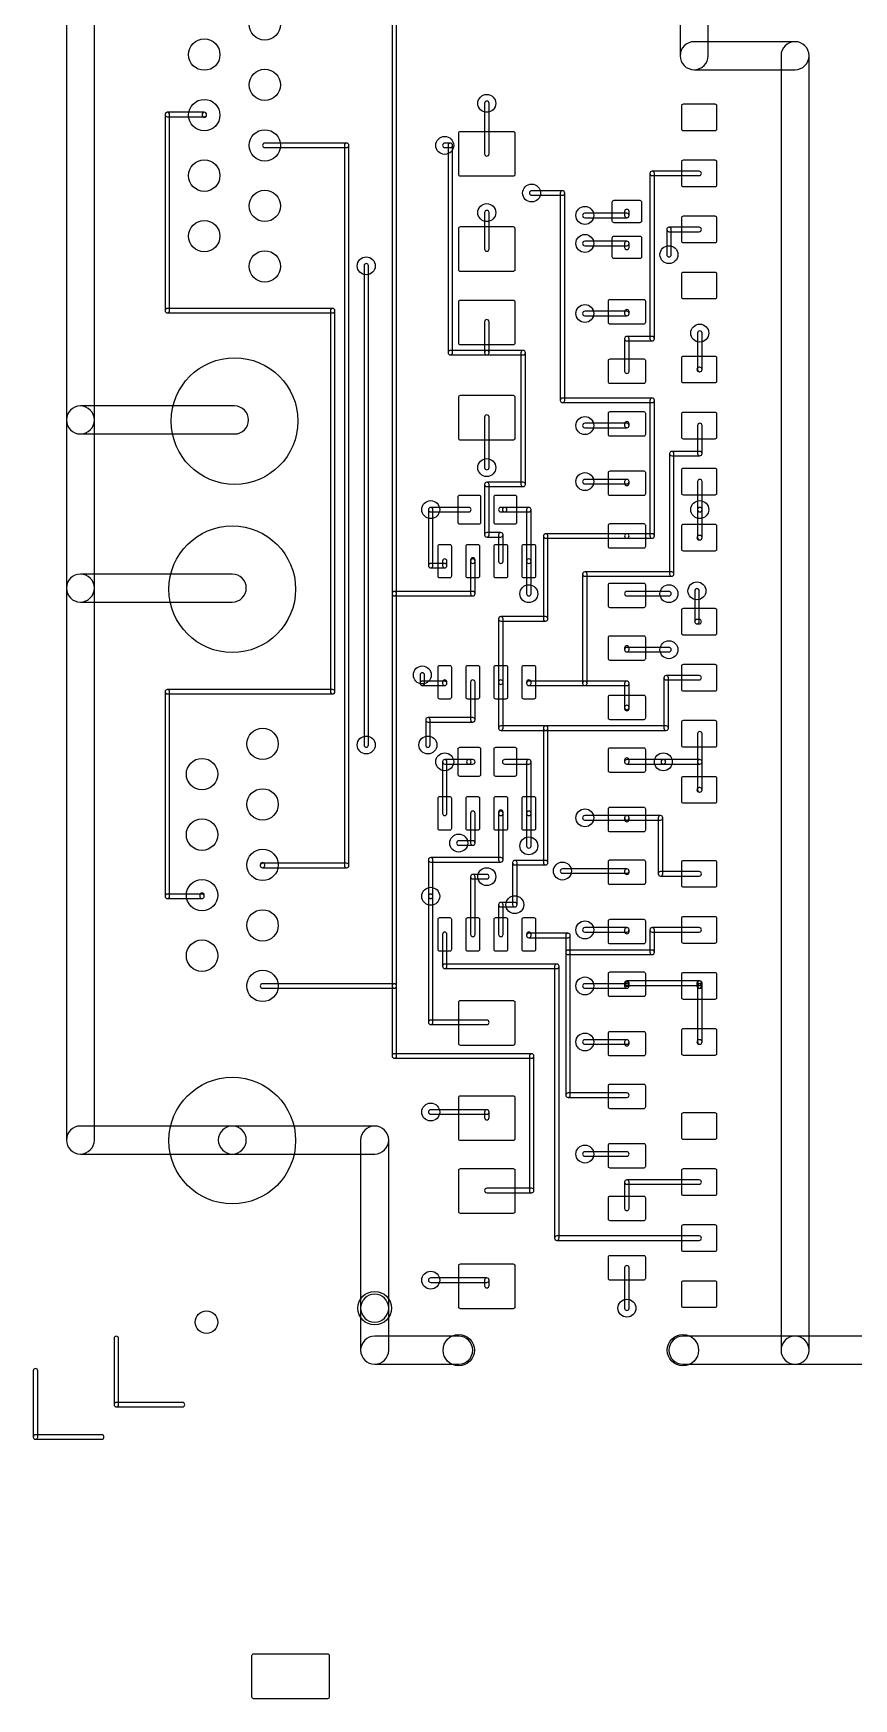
# Model space of a CAD drawing. Extents: x -76 to 77, y -191 to -76.
# Drawn here: x -76.4 to -39.3, y -189.8 to -114.3 of the extents above; entities that cross this region are included whole.
import ezdxf

# ---------------------------------------------------------------- set-up
doc = ezdxf.new("R2010")
doc.units = 0

msp = doc.modelspace()

# ---------------------------------------------------------------- linework, layer by layer
for points in [[(-47.12998, -85.229955), (-47.12998, -115.328955, 1), (-45.85993, -115.328955), (-45.85993, -85.229955, 1)], [(-73.67293, -131.838955), (-73.67293, -106.819955, 1), (-74.94298, -106.819955), (-74.94298, -131.838955, 1)], [(-59.98233, -139.712955), (-59.98233, -113.931955, 1), (-60.18558, -113.931955), (-60.18558, -139.712955, 1)], [(-46.494955, -115.96398), (-41.922955, -115.96398, 1), (-41.922955, -114.69393), (-46.494955, -114.69393, 1)], [(-42.55798, -115.328955), (-42.55798, -174.002955, 1), (-41.28793, -174.002955), (-41.28793, -115.328955, 1)], [(-55.99458, -117.487955), (-55.99458, -119.773955, 1), (-55.79133, -119.773955), (-55.79133, -117.487955, 1)], [(-47.05375, -117.58956, -0.414214), (-46.97755, -117.51336), (-45.555155, -117.51336, -0.414214), (-45.478955, -117.58956), (-45.478955, -118.656355, -0.414214), (-45.555155, -118.732555), (-46.97755, -118.732555, -0.414214), (-47.05375, -118.656355)], [(-68.694555, -117.89433), (-70.370955, -117.89433, 1), (-70.370955, -118.09758), (-68.694555, -118.09758, 1)], [(-70.47258, -117.995955), (-70.47258, -126.885955, 1), (-70.26933, -126.885955), (-70.26933, -117.995955, 1)], [(-68.59293, -118.021355), (-68.59293, -117.995955, 1), (-68.79618, -117.995955), (-68.79618, -118.021355, 1)], [(-57.16295, -118.83416, -0.414214), (-57.08675, -118.75796), (-54.699155, -118.75796, -0.414214), (-54.622955, -118.83416), (-54.622955, -120.713755, -0.414214), (-54.699155, -120.789955), (-57.08675, -120.789955, -0.414214), (-57.16295, -120.713755)], [(-62.242955, -119.29133), (-65.951355, -119.29133, 1), (-65.951355, -119.49458), (-62.242955, -119.49458, 1)], [(-62.14133, -152.031955), (-62.14133, -119.392955, 1), (-62.34458, -119.392955), (-62.34458, -152.031955, 1)], [(-57.543955, -119.29133), (-57.797955, -119.29133, 1), (-57.797955, -119.49458), (-57.543955, -119.49458, 1)], [(-57.44233, -128.790955), (-57.44233, -119.392955, 1), (-57.64558, -119.392955), (-57.64558, -128.790955, 1)], [(-46.266355, -120.56133), (-48.399955, -120.56133, 1), (-48.399955, -120.76458), (-46.266355, -120.76458, 1)], [(-48.50158, -120.662955), (-48.50158, -128.155955, 1), (-48.29833, -128.155955), (-48.29833, -120.662955, 1)], [(-47.05375, -120.12956, -0.414214), (-46.97755, -120.05336), (-45.555155, -120.05336, -0.414214), (-45.478955, -120.12956), (-45.478955, -121.196355, -0.414214), (-45.555155, -121.272555), (-46.97755, -121.272555, -0.414214), (-47.05375, -121.196355)], [(-52.463955, -121.45033), (-53.860955, -121.45033, 1), (-53.860955, -121.65358), (-52.463955, -121.65358, 1)], [(-52.36233, -130.949955), (-52.36233, -121.551955, 1), (-52.56558, -121.551955), (-52.56558, -130.949955, 1)], [(-50.20335, -121.95836, -0.414214), (-50.12715, -121.88216), (-48.958755, -121.88216, -0.414214), (-48.882555, -121.95836), (-48.882555, -122.821955, -0.414214), (-48.958755, -122.898155), (-50.12715, -122.898155, -0.414214), (-50.20335, -122.821955)], [(-55.99458, -122.440955), (-55.99458, -124.091955, 1), (-55.79133, -124.091955), (-55.79133, -122.440955, 1)], [(-51.447955, -122.66958), (-49.542955, -122.66958, 1), (-49.542955, -122.46633), (-51.447955, -122.46633, 1)], [(-49.44133, -122.567955), (-49.44133, -122.390155, 1), (-49.64458, -122.390155), (-49.64458, -122.567955, 1)], [(-47.05375, -122.66956, -0.414214), (-46.97755, -122.59336), (-45.555155, -122.59336, -0.414214), (-45.478955, -122.66956), (-45.478955, -123.736355, -0.414214), (-45.555155, -123.812555), (-46.97755, -123.812555, -0.414214), (-47.05375, -123.736355)], [(-57.16295, -123.15216, -0.414214), (-57.08675, -123.07596), (-54.699155, -123.07596, -0.414214), (-54.622955, -123.15216), (-54.622955, -125.031755, -0.414214), (-54.699155, -125.107955), (-57.08675, -125.107955, -0.414214), (-57.16295, -125.031755)], [(-51.447955, -123.93958), (-49.542955, -123.93958, 1), (-49.542955, -123.73633), (-51.447955, -123.73633, 1)], [(-50.20335, -123.58396, -0.414214), (-50.12715, -123.50776), (-48.958755, -123.50776, -0.414214), (-48.882555, -123.58396), (-48.882555, -124.447555, -0.414214), (-48.958755, -124.523755), (-50.12715, -124.523755, -0.414214), (-50.20335, -124.447555)], [(-49.64458, -123.837955), (-49.64458, -124.015755, 1), (-49.44133, -124.015755), (-49.44133, -123.837955, 1)], [(-47.53633, -124.345955), (-47.53633, -123.202955, 1), (-47.73958, -123.202955), (-47.73958, -124.345955, 1)], [(-47.637955, -123.30458), (-46.266355, -123.30458, 1), (-46.266355, -123.10133), (-47.637955, -123.10133, 1)], [(-61.45558, -124.853955), (-61.45558, -146.570955, 1), (-61.25233, -146.570955), (-61.25233, -124.853955, 1)], [(-47.05375, -125.20956, -0.414214), (-46.97755, -125.13336), (-45.555155, -125.13336, -0.414214), (-45.478955, -125.20956), (-45.478955, -126.276355, -0.414214), (-45.555155, -126.352555), (-46.97755, -126.352555, -0.414214), (-47.05375, -126.276355)], [(-70.370955, -126.98758), (-62.877955, -126.98758, 1), (-62.877955, -126.78433), (-70.370955, -126.78433, 1)], [(-62.97958, -126.885955), (-62.97958, -144.157955, 1), (-62.77633, -144.157955), (-62.77633, -126.885955, 1)], [(-57.16295, -126.47956, -0.414214), (-57.08675, -126.40336), (-54.699155, -126.40336, -0.414214), (-54.622955, -126.47956), (-54.622955, -128.359155, -0.414214), (-54.699155, -128.435355), (-57.08675, -128.435355, -0.414214), (-57.16295, -128.359155)], [(-50.38115, -126.45416, -0.414214), (-50.30495, -126.37796), (-48.780955, -126.37796, -0.414214), (-48.704755, -126.45416), (-48.704755, -127.419355, -0.414214), (-48.780955, -127.495555), (-50.30495, -127.495555, -0.414214), (-50.38115, -127.419355)], [(-55.79133, -128.790955), (-55.79133, -127.393955, 1), (-55.99458, -127.393955), (-55.99458, -128.790955, 1)], [(-49.542955, -126.91133), (-51.447955, -126.91133, 1), (-51.447955, -127.11458), (-49.542955, -127.11458, 1)], [(-49.64458, -126.936755), (-49.64458, -127.012955, 1), (-49.44133, -127.012955), (-49.44133, -126.936755, 1)], [(-48.399955, -128.05433), (-49.542955, -128.05433, 1), (-49.542955, -128.25758), (-48.399955, -128.25758, 1)], [(-49.64458, -128.155955), (-49.64458, -129.629155, 1), (-49.44133, -129.629155), (-49.44133, -128.155955, 1)], [(-46.34258, -127.901955), (-46.34258, -129.552955, 1), (-46.13933, -129.552955), (-46.13933, -127.901955, 1)], [(-55.892955, -128.68933), (-57.543955, -128.68933, 1), (-57.543955, -128.89258), (-55.892955, -128.89258, 1)], [(-54.241955, -128.68933), (-55.892955, -128.68933, 1), (-55.892955, -128.89258), (-54.241955, -128.89258, 1)], [(-54.14033, -134.759955), (-54.14033, -128.790955, 1), (-54.34358, -128.790955), (-54.34358, -134.759955, 1)], [(-50.38115, -129.14656, -0.414214), (-50.30495, -129.07036), (-48.780955, -129.07036, -0.414214), (-48.704755, -129.14656), (-48.704755, -130.111755, -0.414214), (-48.780955, -130.187955), (-50.30495, -130.187955, -0.414214), (-50.38115, -130.111755)], [(-47.05375, -129.01956, -0.414214), (-46.97755, -128.94336), (-45.555155, -128.94336, -0.414214), (-45.478955, -129.01956), (-45.478955, -130.086355, -0.414214), (-45.555155, -130.162555), (-46.97755, -130.162555, -0.414214), (-47.05375, -130.086355)], [(-46.240955, -129.45133), (-46.266355, -129.45133, 1), (-46.266355, -129.65458), (-46.240955, -129.65458, 1)], [(-73.67293, -139.458955), (-73.67293, -131.838955, 1), (-74.94298, -131.838955), (-74.94298, -139.458955, 1)], [(-74.307955, -132.47398), (-67.322955, -132.47398, 1), (-67.322955, -131.20393), (-74.307955, -131.20393, 1)], [(-57.16295, -130.79756, -0.414214), (-57.08675, -130.72136), (-54.699155, -130.72136, -0.414214), (-54.622955, -130.79756), (-54.622955, -132.677155, -0.414214), (-54.699155, -132.753355), (-57.08675, -132.753355, -0.414214), (-57.16295, -132.677155)], [(-48.399955, -130.84833), (-52.463955, -130.84833, 1), (-52.463955, -131.05158), (-48.399955, -131.05158, 1)], [(-48.29833, -137.096755), (-48.29833, -130.949955, 1), (-48.50158, -130.949955), (-48.50158, -137.096755, 1)], [(-55.79133, -133.997955), (-55.79133, -131.711955, 1), (-55.99458, -131.711955), (-55.99458, -133.997955, 1)], [(-51.447955, -132.19458), (-49.542955, -132.19458, 1), (-49.542955, -131.99133), (-51.447955, -131.99133, 1)], [(-50.38115, -131.53416, -0.414214), (-50.30495, -131.45796), (-48.780955, -131.45796, -0.414214), (-48.704755, -131.53416), (-48.704755, -132.499355, -0.414214), (-48.780955, -132.575555), (-50.30495, -132.575555, -0.414214), (-50.38115, -132.499355)], [(-49.44133, -132.092955), (-49.44133, -132.016755, 1), (-49.64458, -132.016755), (-49.64458, -132.092955, 1)], [(-47.05375, -131.55956, -0.414214), (-46.97755, -131.48336), (-45.555155, -131.48336, -0.414214), (-45.478955, -131.55956), (-45.478955, -132.626355, -0.414214), (-45.555155, -132.702555), (-46.97755, -132.702555, -0.414214), (-47.05375, -132.626355)], [(-46.34258, -132.092955), (-46.34258, -133.362955, 1), (-46.13933, -133.362955), (-46.13933, -132.092955, 1)], [(-46.240955, -133.26133), (-47.510955, -133.26133, 1), (-47.510955, -133.46458), (-46.240955, -133.46458, 1)], [(-47.61258, -133.362955), (-47.61258, -138.823955, 1), (-47.40933, -138.823955), (-47.40933, -133.362955, 1)], [(-50.38115, -134.22656, -0.414214), (-50.30495, -134.15036), (-48.780955, -134.15036, -0.414214), (-48.704755, -134.22656), (-48.704755, -135.191755, -0.414214), (-48.780955, -135.267955), (-50.30495, -135.267955, -0.414214), (-50.38115, -135.191755)], [(-47.05375, -134.09956, -0.414214), (-46.97755, -134.02336), (-45.555155, -134.02336, -0.414214), (-45.478955, -134.09956), (-45.478955, -135.166355, -0.414214), (-45.555155, -135.242555), (-46.97755, -135.242555, -0.414214), (-47.05375, -135.166355)], [(-55.79133, -137.045955), (-55.79133, -134.759955, 1), (-55.99458, -134.759955), (-55.99458, -137.045955, 1)], [(-55.892955, -134.86158), (-54.241955, -134.86158, 1), (-54.241955, -134.65833), (-55.892955, -134.65833, 1)], [(-51.447955, -134.73458), (-49.542955, -134.73458, 1), (-49.542955, -134.53133), (-51.447955, -134.53133, 1)], [(-49.64458, -134.632955), (-49.64458, -134.709155, 1), (-49.44133, -134.709155), (-49.44133, -134.632955, 1)], [(-46.34258, -134.632955), (-46.34258, -135.902955, 1), (-46.13933, -135.902955), (-46.13933, -134.632955, 1)], [(-58.33133, -138.442955), (-58.33133, -135.902955, 1), (-58.53458, -135.902955), (-58.53458, -138.442955, 1)], [(-58.432955, -136.00458), (-56.705755, -136.00458, 1), (-56.705755, -135.80133), (-58.432955, -135.80133, 1)], [(-57.18835, -135.31876, -0.414214), (-57.11215, -135.24256), (-56.248555, -135.24256, -0.414214), (-56.172355, -135.31876), (-56.172355, -136.487155, -0.414214), (-56.248555, -136.563355), (-57.11215, -136.563355, -0.414214), (-57.18835, -136.487155)], [(-55.56275, -135.31876, -0.414214), (-55.48655, -135.24256), (-54.622955, -135.24256, -0.414214), (-54.546755, -135.31876), (-54.546755, -136.487155, -0.414214), (-54.622955, -136.563355), (-55.48655, -136.563355, -0.414214), (-55.56275, -136.487155)], [(-55.080155, -135.80133), (-55.257955, -135.80133, 1), (-55.257955, -136.00458), (-55.080155, -136.00458, 1)], [(-53.987955, -135.80133), (-55.080155, -135.80133, 1), (-55.080155, -136.00458), (-53.987955, -136.00458, 1)], [(-53.88633, -138.239755), (-53.88633, -135.902955, 1), (-54.08958, -135.902955), (-54.08958, -138.239755, 1)], [(-46.34258, -135.902955), (-46.34258, -137.172955, 1), (-46.13933, -137.172955), (-46.13933, -135.902955, 1)], [(-50.38115, -136.61416, -0.414214), (-50.30495, -136.53796), (-48.780955, -136.53796, -0.414214), (-48.704755, -136.61416), (-48.704755, -137.579355, -0.414214), (-48.780955, -137.655555), (-50.30495, -137.655555, -0.414214), (-50.38115, -137.579355)], [(-47.05375, -136.63956, -0.414214), (-46.97755, -136.56336), (-45.555155, -136.56336, -0.414214), (-45.478955, -136.63956), (-45.478955, -137.706355, -0.414214), (-45.555155, -137.782555), (-46.97755, -137.782555, -0.414214), (-47.05375, -137.706355)], [(-55.257955, -136.94433), (-55.892955, -136.94433, 1), (-55.892955, -137.14758), (-55.257955, -137.14758, 1)], [(-55.15633, -138.239755), (-55.15633, -137.045955, 1), (-55.35958, -137.045955), (-55.35958, -138.239755, 1)], [(-53.12433, -140.855955), (-53.12433, -137.096755, 1), (-53.32758, -137.096755), (-53.32758, -140.855955, 1)], [(-53.225955, -137.19838), (-49.542955, -137.19838, 1), (-49.542955, -136.99513), (-53.225955, -136.99513, 1)], [(-49.542955, -137.19838), (-48.399955, -137.19838, 1), (-48.399955, -136.99513), (-49.542955, -136.99513, 1)], [(-46.240955, -137.07133), (-46.266355, -137.07133, 1), (-46.266355, -137.27458), (-46.240955, -137.27458, 1)], [(-58.10275, -137.55396, -0.414214), (-58.02655, -137.47776), (-57.569355, -137.47776, -0.414214), (-57.493155, -137.55396), (-57.493155, -138.925555, -0.414214), (-57.569355, -139.001755), (-58.02655, -139.001755, -0.414214), (-58.10275, -138.925555)], [(-57.89958, -138.239755), (-57.89958, -138.442955, 1), (-57.69633, -138.442955), (-57.69633, -138.239755, 1)], [(-56.83275, -137.55396, -0.414214), (-56.75655, -137.47776), (-56.299355, -137.47776, -0.414214), (-56.223155, -137.55396), (-56.223155, -138.925555, -0.414214), (-56.299355, -139.001755), (-56.75655, -139.001755, -0.414214), (-56.83275, -138.925555)], [(-56.62958, -138.188955), (-56.62958, -138.239755, 1), (-56.42633, -138.239755), (-56.42633, -138.188955, 1)], [(-56.62958, -138.239755), (-56.62958, -139.712955, 1), (-56.42633, -139.712955), (-56.42633, -138.239755, 1)], [(-55.56275, -137.55396, -0.414214), (-55.48655, -137.47776), (-55.029355, -137.47776, -0.414214), (-54.953155, -137.55396), (-54.953155, -138.925555, -0.414214), (-55.029355, -139.001755), (-55.48655, -139.001755, -0.414214), (-55.56275, -138.925555)], [(-54.29275, -137.55396, -0.414214), (-54.21655, -137.47776), (-53.759355, -137.47776, -0.414214), (-53.683155, -137.55396), (-53.683155, -138.925555, -0.414214), (-53.759355, -139.001755), (-54.21655, -139.001755, -0.414214), (-54.29275, -138.925555)], [(-53.88633, -139.712955), (-53.88633, -138.239755, 1), (-54.08958, -138.239755), (-54.08958, -139.712955, 1)], [(-73.67293, -164.477955), (-73.67293, -139.458955, 1), (-74.94298, -139.458955), (-74.94298, -164.477955, 1)], [(-67.424555, -138.82393), (-74.307955, -138.82393, 1), (-74.307955, -140.09398), (-67.424555, -140.09398, 1)], [(-57.797955, -138.34133), (-58.432955, -138.34133, 1), (-58.432955, -138.54458), (-57.797955, -138.54458, 1)], [(-47.510955, -138.72233), (-51.447955, -138.72233, 1), (-51.447955, -138.92558), (-47.510955, -138.92558, 1)], [(-51.54958, -138.823955), (-51.54958, -143.776955, 1), (-51.34633, -143.776955), (-51.34633, -138.823955, 1)], [(-56.527955, -139.61133), (-60.083955, -139.61133, 1), (-60.083955, -139.81458), (-56.527955, -139.81458, 1)], [(-60.18558, -139.712955), (-60.18558, -157.492955, 1), (-59.98233, -157.492955), (-59.98233, -139.712955, 1)], [(-50.38115, -139.30656, -0.414214), (-50.30495, -139.23036), (-48.780955, -139.23036, -0.414214), (-48.704755, -139.30656), (-48.704755, -140.271755, -0.414214), (-48.780955, -140.347955), (-50.30495, -140.347955, -0.414214), (-50.38115, -140.271755)], [(-47.637955, -139.61133), (-49.542955, -139.61133, 1), (-49.542955, -139.81458), (-47.637955, -139.81458, 1)], [(-46.46958, -139.585955), (-46.46958, -140.982955, 1), (-46.26633, -140.982955), (-46.26633, -139.585955, 1)], [(-47.05375, -140.44956, -0.414214), (-46.97755, -140.37336), (-45.555155, -140.37336, -0.414214), (-45.478955, -140.44956), (-45.478955, -141.516355, -0.414214), (-45.555155, -141.592555), (-46.97755, -141.592555, -0.414214), (-47.05375, -141.516355)], [(-55.15633, -143.726155), (-55.15633, -140.855955, 1), (-55.35958, -140.855955), (-55.35958, -143.726155, 1)], [(-55.257955, -140.95758), (-53.225955, -140.95758, 1), (-53.225955, -140.75433), (-55.257955, -140.75433, 1)], [(-46.367955, -141.08458), (-46.266355, -141.08458, 1), (-46.266355, -140.88133), (-46.367955, -140.88133, 1)], [(-50.38115, -141.69416, -0.414214), (-50.30495, -141.61796), (-48.780955, -141.61796, -0.414214), (-48.704755, -141.69416), (-48.704755, -142.659355, -0.414214), (-48.780955, -142.735555), (-50.30495, -142.735555, -0.414214), (-50.38115, -142.659355)], [(-49.64458, -142.176755), (-49.64458, -142.252955, 1), (-49.44133, -142.252955), (-49.44133, -142.176755, 1)], [(-49.542955, -142.35458), (-47.637955, -142.35458, 1), (-47.637955, -142.15133), (-49.542955, -142.15133, 1)], [(-58.71233, -143.776955), (-58.71233, -143.395955, 1), (-58.91558, -143.395955), (-58.91558, -143.776955, 1)], [(-58.10275, -143.04036, -0.414214), (-58.02655, -142.96416), (-57.569355, -142.96416, -0.414214), (-57.493155, -143.04036), (-57.493155, -144.411955, -0.414214), (-57.569355, -144.488155), (-58.02655, -144.488155, -0.414214), (-58.10275, -144.411955)], [(-56.83275, -143.04036, -0.414214), (-56.75655, -142.96416), (-56.299355, -142.96416, -0.414214), (-56.223155, -143.04036), (-56.223155, -144.411955, -0.414214), (-56.299355, -144.488155), (-56.75655, -144.488155, -0.414214), (-56.83275, -144.411955)], [(-55.56275, -143.04036, -0.414214), (-55.48655, -142.96416), (-55.029355, -142.96416, -0.414214), (-54.953155, -143.04036), (-54.953155, -144.411955, -0.414214), (-55.029355, -144.488155), (-55.48655, -144.488155, -0.414214), (-55.56275, -144.411955)], [(-54.29275, -143.04036, -0.414214), (-54.21655, -142.96416), (-53.759355, -142.96416, -0.414214), (-53.683155, -143.04036), (-53.683155, -144.411955, -0.414214), (-53.759355, -144.488155), (-54.21655, -144.488155, -0.414214), (-54.29275, -144.411955)], [(-46.266355, -143.42133), (-47.764955, -143.42133, 1), (-47.764955, -143.62458), (-46.266355, -143.62458, 1)], [(-47.86658, -143.522955), (-47.86658, -145.808955, 1), (-47.66333, -145.808955), (-47.66333, -143.522955, 1)], [(-47.05375, -142.98956, -0.414214), (-46.97755, -142.91336), (-45.555155, -142.91336, -0.414214), (-45.478955, -142.98956), (-45.478955, -144.056355, -0.414214), (-45.555155, -144.132555), (-46.97755, -144.132555, -0.414214), (-47.05375, -144.056355)], [(-62.877955, -144.05633), (-70.370955, -144.05633, 1), (-70.370955, -144.25958), (-62.877955, -144.25958, 1)], [(-70.47258, -144.157955), (-70.47258, -153.428955, 1), (-70.26933, -153.428955), (-70.26933, -144.157955, 1)], [(-57.797955, -143.67533), (-58.813955, -143.67533, 1), (-58.813955, -143.87858), (-57.797955, -143.87858, 1)], [(-57.89958, -143.726155), (-57.89958, -143.776955, 1), (-57.69633, -143.776955), (-57.69633, -143.726155, 1)], [(-56.42633, -145.427955), (-56.42633, -143.726155, 1), (-56.62958, -143.726155), (-56.62958, -145.427955, 1)], [(-55.15633, -145.808955), (-55.15633, -143.726155, 1), (-55.35958, -143.726155), (-55.35958, -145.808955, 1)], [(-54.08958, -143.726155), (-54.08958, -143.776955, 1), (-53.88633, -143.776955), (-53.88633, -143.726155, 1)], [(-53.987955, -143.87858), (-51.447955, -143.87858, 1), (-51.447955, -143.67533), (-53.987955, -143.67533, 1)], [(-51.447955, -143.87858), (-49.542955, -143.87858, 1), (-49.542955, -143.67533), (-51.447955, -143.67533, 1)], [(-49.64458, -143.776955), (-49.64458, -144.869155, 1), (-49.44133, -144.869155), (-49.44133, -143.776955, 1)], [(-50.38115, -144.38656, -0.414214), (-50.30495, -144.31036), (-48.780955, -144.31036, -0.414214), (-48.704755, -144.38656), (-48.704755, -145.351755, -0.414214), (-48.780955, -145.427955), (-50.30495, -145.427955, -0.414214), (-50.38115, -145.351755)], [(-49.64458, -144.869155), (-49.64458, -144.919955, 1), (-49.44133, -144.919955), (-49.44133, -144.869155, 1)], [(-58.45833, -146.570955), (-58.45833, -145.427955, 1), (-58.66158, -145.427955), (-58.66158, -146.570955, 1)], [(-58.559955, -145.52958), (-56.527955, -145.52958, 1), (-56.527955, -145.32633), (-58.559955, -145.32633, 1)], [(-47.05375, -145.52956, -0.414214), (-46.97755, -145.45336), (-45.555155, -145.45336, -0.414214), (-45.478955, -145.52956), (-45.478955, -146.596355, -0.414214), (-45.555155, -146.672555), (-46.97755, -146.672555, -0.414214), (-47.05375, -146.596355)], [(-53.225955, -145.70733), (-55.257955, -145.70733, 1), (-55.257955, -145.91058), (-53.225955, -145.91058, 1)], [(-47.764955, -145.70733), (-53.225955, -145.70733, 1), (-53.225955, -145.91058), (-47.764955, -145.91058, 1)], [(-53.12433, -151.904955), (-53.12433, -145.808955, 1), (-53.32758, -145.808955), (-53.32758, -151.904955, 1)], [(-46.34258, -146.062955), (-46.34258, -147.332955, 1), (-46.13933, -147.332955), (-46.13933, -146.062955, 1)], [(-57.18835, -146.74876, -0.414214), (-57.11215, -146.67256), (-56.248555, -146.67256, -0.414214), (-56.172355, -146.74876), (-56.172355, -147.917155, -0.414214), (-56.248555, -147.993355), (-57.11215, -147.993355, -0.414214), (-57.18835, -147.917155)], [(-55.56275, -146.74876, -0.414214), (-55.48655, -146.67256), (-54.622955, -146.67256, -0.414214), (-54.546755, -146.74876), (-54.546755, -147.917155, -0.414214), (-54.622955, -147.993355), (-55.48655, -147.993355, -0.414214), (-55.56275, -147.917155)], [(-50.38115, -146.77416, -0.414214), (-50.30495, -146.69796), (-48.780955, -146.69796, -0.414214), (-48.704755, -146.77416), (-48.704755, -147.739355, -0.414214), (-48.780955, -147.815555), (-50.30495, -147.815555, -0.414214), (-50.38115, -147.739355)], [(-49.44133, -147.332955), (-49.44133, -147.256755, 1), (-49.64458, -147.256755), (-49.64458, -147.332955, 1)], [(-56.705755, -147.23133), (-57.797955, -147.23133, 1), (-57.797955, -147.43458), (-56.705755, -147.43458, 1)], [(-57.89958, -147.332955), (-57.89958, -149.669755, 1), (-57.69633, -149.669755), (-57.69633, -147.332955, 1)], [(-56.527955, -147.23133), (-56.705755, -147.23133, 1), (-56.705755, -147.43458), (-56.527955, -147.43458, 1)], [(-53.987955, -147.23133), (-55.080155, -147.23133, 1), (-55.080155, -147.43458), (-53.987955, -147.43458, 1)], [(-53.88633, -149.669755), (-53.88633, -147.332955, 1), (-54.08958, -147.332955), (-54.08958, -149.669755, 1)], [(-47.891955, -147.23133), (-49.542955, -147.23133, 1), (-49.542955, -147.43458), (-47.891955, -147.43458, 1)], [(-46.240955, -147.23133), (-47.891955, -147.23133, 1), (-47.891955, -147.43458), (-46.240955, -147.43458, 1)], [(-46.34258, -147.332955), (-46.34258, -148.602955, 1), (-46.13933, -148.602955), (-46.13933, -147.332955, 1)], [(-47.05375, -148.06956, -0.414214), (-46.97755, -147.99336), (-45.555155, -147.99336, -0.414214), (-45.478955, -148.06956), (-45.478955, -149.136355, -0.414214), (-45.555155, -149.212555), (-46.97755, -149.212555, -0.414214), (-47.05375, -149.136355)], [(-46.240955, -148.50133), (-46.266355, -148.50133, 1), (-46.266355, -148.70458), (-46.240955, -148.70458, 1)], [(-58.10275, -148.98396, -0.414214), (-58.02655, -148.90776), (-57.569355, -148.90776, -0.414214), (-57.493155, -148.98396), (-57.493155, -150.355555, -0.414214), (-57.569355, -150.431755), (-58.02655, -150.431755, -0.414214), (-58.10275, -150.355555)], [(-56.83275, -148.98396, -0.414214), (-56.75655, -148.90776), (-56.299355, -148.90776, -0.414214), (-56.223155, -148.98396), (-56.223155, -150.355555, -0.414214), (-56.299355, -150.431755), (-56.75655, -150.431755, -0.414214), (-56.83275, -150.355555)], [(-55.56275, -148.98396, -0.414214), (-55.48655, -148.90776), (-55.029355, -148.90776, -0.414214), (-54.953155, -148.98396), (-54.953155, -150.355555, -0.414214), (-55.029355, -150.431755), (-55.48655, -150.431755, -0.414214), (-55.56275, -150.355555)], [(-54.29275, -148.98396, -0.414214), (-54.21655, -148.90776), (-53.759355, -148.90776, -0.414214), (-53.683155, -148.98396), (-53.683155, -150.355555, -0.414214), (-53.759355, -150.431755), (-54.21655, -150.431755, -0.414214), (-54.29275, -150.355555)], [(-50.38115, -149.46656, -0.414214), (-50.30495, -149.39036), (-48.780955, -149.39036, -0.414214), (-48.704755, -149.46656), (-48.704755, -150.431755, -0.414214), (-48.780955, -150.507955), (-50.30495, -150.507955, -0.414214), (-50.38115, -150.431755)], [(-56.62958, -149.669755), (-56.62958, -151.015955, 1), (-56.42633, -151.015955), (-56.42633, -149.669755, 1)], [(-55.15633, -149.669755), (-55.15633, -149.618955, 1), (-55.35958, -149.618955), (-55.35958, -149.669755, 1)], [(-55.15633, -151.777955), (-55.15633, -149.669755, 1), (-55.35958, -149.669755), (-55.35958, -151.777955, 1)], [(-53.88633, -151.142955), (-53.88633, -149.669755, 1), (-54.08958, -149.669755), (-54.08958, -151.142955, 1)], [(-49.542955, -149.77133), (-51.447955, -149.77133, 1), (-51.447955, -149.97458), (-49.542955, -149.97458, 1)], [(-49.44133, -149.949155), (-49.44133, -149.872955, 1), (-49.64458, -149.872955), (-49.64458, -149.949155, 1)], [(-49.542955, -149.97458), (-48.018955, -149.97458, 1), (-48.018955, -149.77133), (-49.542955, -149.77133, 1)], [(-48.12058, -149.872955), (-48.12058, -152.412955, 1), (-47.91733, -152.412955), (-47.91733, -149.872955, 1)], [(-56.527955, -150.91433), (-57.162955, -150.91433, 1), (-57.162955, -151.11758), (-56.527955, -151.11758, 1)], [(-58.33133, -153.428955), (-58.33133, -151.777955, 1), (-58.53458, -151.777955), (-58.53458, -153.428955, 1)], [(-58.432955, -151.87958), (-55.257955, -151.87958, 1), (-55.257955, -151.67633), (-58.432955, -151.67633, 1)], [(-66.15458, -152.006555), (-66.15458, -152.031955, 1), (-65.95133, -152.031955), (-65.95133, -152.006555, 1)], [(-66.052955, -152.13358), (-62.242955, -152.13358, 1), (-62.242955, -151.93033), (-66.052955, -151.93033, 1)], [(-55.892955, -152.43833), (-56.527955, -152.43833, 1), (-56.527955, -152.64158), (-55.892955, -152.64158, 1)], [(-56.62958, -152.539955), (-56.62958, -155.156155, 1), (-56.42633, -155.156155), (-56.42633, -152.539955, 1)], [(-54.52133, -153.809955), (-54.52133, -151.904955, 1), (-54.72458, -151.904955), (-54.72458, -153.809955, 1)], [(-54.622955, -152.00658), (-53.225955, -152.00658, 1), (-53.225955, -151.80333), (-54.622955, -151.80333, 1)], [(-52.463955, -152.38758), (-49.542955, -152.38758, 1), (-49.542955, -152.18433), (-52.463955, -152.18433, 1)], [(-50.38115, -151.85416, -0.414214), (-50.30495, -151.77796), (-48.780955, -151.77796, -0.414214), (-48.704755, -151.85416), (-48.704755, -152.819355, -0.414214), (-48.780955, -152.895555), (-50.30495, -152.895555, -0.414214), (-50.38115, -152.819355)], [(-49.64458, -152.285955), (-49.64458, -152.336755, 1), (-49.44133, -152.336755), (-49.44133, -152.285955, 1)], [(-48.018955, -152.51458), (-46.266355, -152.51458, 1), (-46.266355, -152.31133), (-48.018955, -152.31133, 1)], [(-47.05375, -151.87956, -0.414214), (-46.97755, -151.80336), (-45.555155, -151.80336, -0.414214), (-45.478955, -151.87956), (-45.478955, -152.946355, -0.414214), (-45.555155, -153.022555), (-46.97755, -153.022555, -0.414214), (-47.05375, -152.946355)], [(-70.370955, -153.53058), (-68.796155, -153.53058, 1), (-68.796155, -153.32733), (-70.370955, -153.32733, 1)], [(-68.69453, -153.428955), (-68.69453, -153.378155, 1), (-68.89778, -153.378155), (-68.89778, -153.428955, 1)], [(-58.33133, -159.143955), (-58.33133, -153.428955, 1), (-58.53458, -153.428955), (-58.53458, -159.143955, 1)], [(-55.15633, -155.156155), (-55.15633, -153.809955, 1), (-55.35958, -153.809955), (-55.35958, -155.156155, 1)], [(-55.257955, -153.91158), (-54.622955, -153.91158, 1), (-54.622955, -153.70833), (-55.257955, -153.70833, 1)], [(-58.10275, -154.47036, -0.414214), (-58.02655, -154.39416), (-57.569355, -154.39416, -0.414214), (-57.493155, -154.47036), (-57.493155, -155.841955, -0.414214), (-57.569355, -155.918155), (-58.02655, -155.918155, -0.414214), (-58.10275, -155.841955)], [(-56.83275, -154.47036, -0.414214), (-56.75655, -154.39416), (-56.299355, -154.39416, -0.414214), (-56.223155, -154.47036), (-56.223155, -155.841955, -0.414214), (-56.299355, -155.918155), (-56.75655, -155.918155, -0.414214), (-56.83275, -155.841955)], [(-55.56275, -154.47036, -0.414214), (-55.48655, -154.39416), (-55.029355, -154.39416, -0.414214), (-54.953155, -154.47036), (-54.953155, -155.841955, -0.414214), (-55.029355, -155.918155), (-55.48655, -155.918155, -0.414214), (-55.56275, -155.841955)], [(-54.29275, -154.47036, -0.414214), (-54.21655, -154.39416), (-53.759355, -154.39416, -0.414214), (-53.683155, -154.47036), (-53.683155, -155.841955, -0.414214), (-53.759355, -155.918155), (-54.21655, -155.918155, -0.414214), (-54.29275, -155.841955)], [(-50.38115, -154.54656, -0.414214), (-50.30495, -154.47036), (-48.780955, -154.47036, -0.414214), (-48.704755, -154.54656), (-48.704755, -155.511755, -0.414214), (-48.780955, -155.587955), (-50.30495, -155.587955, -0.414214), (-50.38115, -155.511755)], [(-47.05375, -154.41956, -0.414214), (-46.97755, -154.34336), (-45.555155, -154.34336, -0.414214), (-45.478955, -154.41956), (-45.478955, -155.486355, -0.414214), (-45.555155, -155.562555), (-46.97755, -155.562555, -0.414214), (-47.05375, -155.486355)], [(-57.89958, -155.156155), (-57.89958, -156.603955, 1), (-57.69633, -156.603955), (-57.69633, -155.156155, 1)], [(-53.88633, -155.206955), (-53.88633, -155.156155, 1), (-54.08958, -155.156155), (-54.08958, -155.206955, 1)], [(-52.209955, -155.10533), (-53.987955, -155.10533, 1), (-53.987955, -155.30858), (-52.209955, -155.30858, 1)], [(-52.10833, -155.968955), (-52.10833, -155.206955, 1), (-52.31158, -155.206955), (-52.31158, -155.968955, 1)], [(-51.447955, -155.05458), (-49.542955, -155.05458, 1), (-49.542955, -154.85133), (-51.447955, -154.85133, 1)], [(-49.64458, -154.952955), (-49.64458, -155.029155, 1), (-49.44133, -155.029155), (-49.44133, -154.952955, 1)], [(-46.266355, -154.85133), (-48.399955, -154.85133, 1), (-48.399955, -155.05458), (-46.266355, -155.05458, 1)], [(-48.50158, -154.952955), (-48.50158, -155.968955, 1), (-48.29833, -155.968955), (-48.29833, -154.952955, 1)], [(-48.399955, -155.86733), (-52.209955, -155.86733, 1), (-52.209955, -156.07058), (-48.399955, -156.07058, 1)], [(-52.31158, -155.968955), (-52.31158, -162.445955, 1), (-52.10833, -162.445955), (-52.10833, -155.968955, 1)], [(-57.797955, -156.70558), (-52.717955, -156.70558, 1), (-52.717955, -156.50233), (-57.797955, -156.50233, 1)], [(-52.81958, -156.603955), (-52.81958, -168.922955, 1), (-52.61633, -168.922955), (-52.61633, -156.603955, 1)], [(-50.38115, -156.93416, -0.414214), (-50.30495, -156.85796), (-48.780955, -156.85796, -0.414214), (-48.704755, -156.93416), (-48.704755, -157.899355, -0.414214), (-48.780955, -157.975555), (-50.30495, -157.975555, -0.414214), (-50.38115, -157.899355)], [(-47.05375, -156.95956, -0.414214), (-46.97755, -156.88336), (-45.555155, -156.88336, -0.414214), (-45.478955, -156.95956), (-45.478955, -158.026355, -0.414214), (-45.555155, -158.102555), (-46.97755, -158.102555, -0.414214), (-47.05375, -158.026355)], [(-60.083955, -157.39133), (-66.052955, -157.39133, 1), (-66.052955, -157.59458), (-60.083955, -157.59458, 1)], [(-60.18558, -157.492955), (-60.18558, -160.667955, 1), (-59.98233, -160.667955), (-59.98233, -157.492955, 1)], [(-51.447955, -157.59458), (-49.542955, -157.59458, 1), (-49.542955, -157.39133), (-51.447955, -157.39133, 1)], [(-49.44133, -157.416755), (-49.44133, -157.365955, 1), (-49.64458, -157.365955), (-49.64458, -157.416755, 1)], [(-49.542955, -157.46758), (-46.266355, -157.46758, 1), (-46.266355, -157.26433), (-49.542955, -157.26433, 1)], [(-49.44133, -157.492955), (-49.44133, -157.416755, 1), (-49.64458, -157.416755), (-49.64458, -157.492955, 1)], [(-46.266355, -157.46758), (-46.240955, -157.46758, 1), (-46.240955, -157.26433), (-46.266355, -157.26433, 1)], [(-46.16473, -157.492955), (-46.16473, -157.365955, 1), (-46.36798, -157.365955), (-46.36798, -157.492955, 1)], [(-46.240955, -157.39133), (-46.266355, -157.39133, 1), (-46.266355, -157.59458), (-46.240955, -157.59458, 1)], [(-46.34258, -157.365955), (-46.34258, -157.492955, 1), (-46.13933, -157.492955), (-46.13933, -157.365955, 1)], [(-46.34258, -157.492955), (-46.34258, -160.032955, 1), (-46.13933, -160.032955), (-46.13933, -157.492955, 1)], [(-57.16295, -158.22956, -0.414214), (-57.08675, -158.15336), (-54.699155, -158.15336, -0.414214), (-54.622955, -158.22956), (-54.622955, -160.109155, -0.414214), (-54.699155, -160.185355), (-57.08675, -160.185355, -0.414214), (-57.16295, -160.109155)], [(-55.892955, -159.04233), (-58.432955, -159.04233, 1), (-58.432955, -159.24558), (-55.892955, -159.24558, 1)], [(-49.542955, -159.93133), (-51.447955, -159.93133, 1), (-51.447955, -160.13458), (-49.542955, -160.13458, 1)], [(-50.38115, -159.62656, -0.414214), (-50.30495, -159.55036), (-48.780955, -159.55036, -0.414214), (-48.704755, -159.62656), (-48.704755, -160.591755, -0.414214), (-48.780955, -160.667955), (-50.30495, -160.667955, -0.414214), (-50.38115, -160.591755)], [(-49.44133, -160.109155), (-49.44133, -160.032955, 1), (-49.64458, -160.032955), (-49.64458, -160.109155, 1)], [(-47.05375, -159.49956, -0.414214), (-46.97755, -159.42336), (-45.555155, -159.42336, -0.414214), (-45.478955, -159.49956), (-45.478955, -160.566355, -0.414214), (-45.555155, -160.642555), (-46.97755, -160.642555, -0.414214), (-47.05375, -160.566355)], [(-46.240955, -159.93133), (-46.266355, -159.93133, 1), (-46.266355, -160.13458), (-46.240955, -160.13458, 1)], [(-60.083955, -160.76958), (-53.860955, -160.76958, 1), (-53.860955, -160.56633), (-60.083955, -160.56633, 1)], [(-53.96258, -160.667955), (-53.96258, -166.763955, 1), (-53.75933, -166.763955), (-53.75933, -160.667955, 1)], [(-50.38115, -162.01416, -0.414214), (-50.30495, -161.93796), (-48.780955, -161.93796, -0.414214), (-48.704755, -162.01416), (-48.704755, -162.979355, -0.414214), (-48.780955, -163.055555), (-50.30495, -163.055555, -0.414214), (-50.38115, -162.979355)], [(-57.16295, -162.54756, -0.414214), (-57.08675, -162.47136), (-54.699155, -162.47136, -0.414214), (-54.622955, -162.54756), (-54.622955, -164.427155, -0.414214), (-54.699155, -164.503355), (-57.08675, -164.503355, -0.414214), (-57.16295, -164.427155)], [(-52.209955, -162.54758), (-49.542955, -162.54758, 1), (-49.542955, -162.34433), (-52.209955, -162.34433, 1)], [(-55.892955, -163.10633), (-58.432955, -163.10633, 1), (-58.432955, -163.30958), (-55.892955, -163.30958, 1)], [(-55.79133, -163.461955), (-55.79133, -163.207955, 1), (-55.99458, -163.207955), (-55.99458, -163.461955, 1)], [(-47.05375, -163.30956, -0.414214), (-46.97755, -163.23336), (-45.555155, -163.23336, -0.414214), (-45.478955, -163.30956), (-45.478955, -164.376355, -0.414214), (-45.555155, -164.452555), (-46.97755, -164.452555, -0.414214), (-47.05375, -164.376355)], [(-67.424555, -163.84293), (-74.307955, -163.84293, 1), (-74.307955, -165.11298), (-67.424555, -165.11298, 1)], [(-60.972955, -163.84293), (-67.424555, -163.84293, 1), (-67.424555, -165.11298), (-60.972955, -165.11298, 1)], [(-60.33793, -172.097955), (-60.33793, -164.477955, 1), (-61.60798, -164.477955), (-61.60798, -172.097955, 1)], [(-49.542955, -165.01133), (-51.447955, -165.01133, 1), (-51.447955, -165.21458), (-49.542955, -165.21458, 1)], [(-50.38115, -164.70656, -0.414214), (-50.30495, -164.63036), (-48.780955, -164.63036, -0.414214), (-48.704755, -164.70656), (-48.704755, -165.671755, -0.414214), (-48.780955, -165.747955), (-50.30495, -165.747955, -0.414214), (-50.38115, -165.671755)], [(-57.16295, -165.84956, -0.414214), (-57.08675, -165.77336), (-54.699155, -165.77336, -0.414214), (-54.622955, -165.84956), (-54.622955, -167.729155, -0.414214), (-54.699155, -167.805355), (-57.08675, -167.805355, -0.414214), (-57.16295, -167.729155)], [(-47.05375, -165.84956, -0.414214), (-46.97755, -165.77336), (-45.555155, -165.77336, -0.414214), (-45.478955, -165.84956), (-45.478955, -166.916355, -0.414214), (-45.555155, -166.992555), (-46.97755, -166.992555, -0.414214), (-47.05375, -166.916355)], [(-53.860955, -166.66233), (-55.892955, -166.66233, 1), (-55.892955, -166.86558), (-53.860955, -166.86558, 1)], [(-49.44133, -167.576755), (-49.44133, -166.382955, 1), (-49.64458, -166.382955), (-49.64458, -167.576755, 1)], [(-49.542955, -166.48458), (-46.266355, -166.48458, 1), (-46.266355, -166.28133), (-49.542955, -166.28133, 1)], [(-50.38115, -167.09416, -0.414214), (-50.30495, -167.01796), (-48.780955, -167.01796, -0.414214), (-48.704755, -167.09416), (-48.704755, -168.059355, -0.414214), (-48.780955, -168.135555), (-50.30495, -168.135555, -0.414214), (-50.38115, -168.059355)], [(-47.05375, -168.38956, -0.414214), (-46.97755, -168.31336), (-45.555155, -168.31336, -0.414214), (-45.478955, -168.38956), (-45.478955, -169.456355, -0.414214), (-45.555155, -169.532555), (-46.97755, -169.532555, -0.414214), (-47.05375, -169.456355)], [(-52.717955, -169.02458), (-46.266355, -169.02458, 1), (-46.266355, -168.82133), (-52.717955, -168.82133, 1)], [(-50.38115, -169.78656, -0.414214), (-50.30495, -169.71036), (-48.780955, -169.71036, -0.414214), (-48.704755, -169.78656), (-48.704755, -170.751755, -0.414214), (-48.780955, -170.827955), (-50.30495, -170.827955, -0.414214), (-50.38115, -170.751755)], [(-57.16295, -170.16756, -0.414214), (-57.08675, -170.09136), (-54.699155, -170.09136, -0.414214), (-54.622955, -170.16756), (-54.622955, -172.047155, -0.414214), (-54.699155, -172.123355), (-57.08675, -172.123355, -0.414214), (-57.16295, -172.047155)], [(-49.64458, -170.269155), (-49.64458, -172.097955, 1), (-49.44133, -172.097955), (-49.44133, -170.269155, 1)], [(-58.432955, -170.92958), (-55.892955, -170.92958, 1), (-55.892955, -170.72633), (-58.432955, -170.72633, 1)], [(-55.99458, -170.827955), (-55.99458, -171.081955, 1), (-55.79133, -171.081955), (-55.79133, -170.827955, 1)], [(-47.05375, -170.92956, -0.414214), (-46.97755, -170.85336), (-45.555155, -170.85336, -0.414214), (-45.478955, -170.92956), (-45.478955, -171.996355, -0.414214), (-45.555155, -172.072555), (-46.97755, -172.072555, -0.414214), (-47.05375, -171.996355)], [(-60.33793, -174.002955), (-60.33793, -172.097955, 1), (-61.60798, -172.097955), (-61.60798, -174.002955, 1)], [(-72.78253, -173.47006), (-72.78253, -176.4698, 1), (-72.57928, -176.4698), (-72.57928, -173.47006, 1)], [(-57.162955, -173.36793), (-60.972955, -173.36793, 1), (-60.972955, -174.63798), (-57.162955, -174.63798, 1)], [(-47.002955, -174.63798), (-41.922955, -174.63798, 1), (-41.922955, -173.36793), (-47.002955, -173.36793, 1)], [(-41.922955, -174.63798), (-31.762955, -174.63798, 1), (-31.762955, -173.36793), (-41.922955, -173.36793, 1)], [(-76.44158, -174.940215), (-76.44158, -177.939955, 1), (-76.23833, -177.939955), (-76.23833, -174.940215, 1)], [(-72.680905, -176.571425), (-69.681165, -176.571425, 1), (-69.681165, -176.368175), (-72.680905, -176.368175, 1)], [(-76.339955, -178.04158), (-73.340215, -178.04158, 1), (-73.340215, -177.83833), (-76.339955, -177.83833, 1)], [(-66.533595, -187.843725, -0.414214), (-66.457395, -187.767525), (-63.1046, -187.767525, -0.414214), (-63.0284, -187.843725), (-63.0284, -189.72332, -0.414214), (-63.1046, -189.79952), (-66.457395, -189.79952, -0.414214), (-66.533595, -189.72332)]]:
    msp.add_lwpolyline(points, format="xyb", close=True)
for centre, radius in [((-65.951355, -113.906555), 0.7112), ((-68.694555, -115.278155), 0.7112), ((-65.951355, -116.649755), 0.7112), ((-68.694555, -118.021355), 0.7112), ((-55.892955, -117.487955), 0.4064), ((-65.951355, -119.392955), 0.7112), ((-57.797955, -119.392955), 0.4064), ((-68.694555, -120.764555), 0.7112), ((-65.951355, -122.136155), 0.7112), ((-53.860955, -121.551955), 0.4064), ((-55.892955, -122.440955), 0.4064), ((-51.447955, -122.567955), 0.4064), ((-68.694555, -123.507755), 0.7112), ((-51.447955, -123.837955), 0.4064), ((-65.951355, -124.879355), 0.7112), ((-61.353955, -124.853955), 0.4064), ((-47.637955, -124.345955), 0.4064), ((-51.447955, -127.012955), 0.4064), ((-46.240955, -127.901955), 0.4064), ((-67.322955, -131.889755), 2.8702), ((-51.447955, -132.092955), 0.4064), ((-55.892955, -133.997955), 0.4064), ((-51.447955, -134.632955), 0.4064), ((-58.432955, -135.902955), 0.4064), ((-46.240955, -135.902955), 0.4064), ((-67.424555, -139.509755), 2.8702), ((-53.987955, -139.712955), 0.4064), ((-47.637955, -139.712955), 0.4064), ((-46.367955, -139.585955), 0.4064), ((-47.637955, -142.252955), 0.4064), ((-58.813955, -143.395955), 0.4064), ((-66.052955, -146.520155), 0.7112), ((-61.353955, -146.570955), 0.4064), ((-58.559955, -146.570955), 0.4064), ((-68.796155, -147.891755), 0.7112), ((-57.797955, -147.332955), 0.4064), ((-47.891955, -147.332955), 0.4064), ((-66.052955, -149.263355), 0.7112), ((-68.796155, -150.634955), 0.7112), ((-51.447955, -149.872955), 0.4064), ((-57.162955, -151.015955), 0.4064), ((-53.987955, -151.142955), 0.4064), ((-66.052955, -152.006555), 0.7112), ((-55.892955, -152.539955), 0.4064), ((-52.463955, -152.285955), 0.4064), ((-68.796155, -153.378155), 0.7112), ((-58.432955, -153.428955), 0.4064), ((-54.622955, -153.809955), 0.4064), ((-66.052955, -154.749755), 0.7112), ((-51.447955, -154.952955), 0.4064), ((-68.796155, -156.121355), 0.7112), ((-66.052955, -157.492955), 0.7112), ((-51.447955, -157.492955), 0.4064), ((-51.447955, -160.032955), 0.4064), ((-67.424555, -164.503355), 2.8702), ((-58.432955, -163.207955), 0.4064), ((-51.447955, -165.112955), 0.4064), ((-58.432955, -170.827955), 0.4064), ((-60.972955, -172.097955), 0.762), ((-49.542955, -172.097955), 0.4064), ((-68.592955, -172.732955), 0.508), ((-57.162955, -174.002955), 0.7112), ((-47.002955, -174.002955), 0.7112)]:
    msp.add_circle(centre, radius)

doc.saveas('drawing.dxf')
